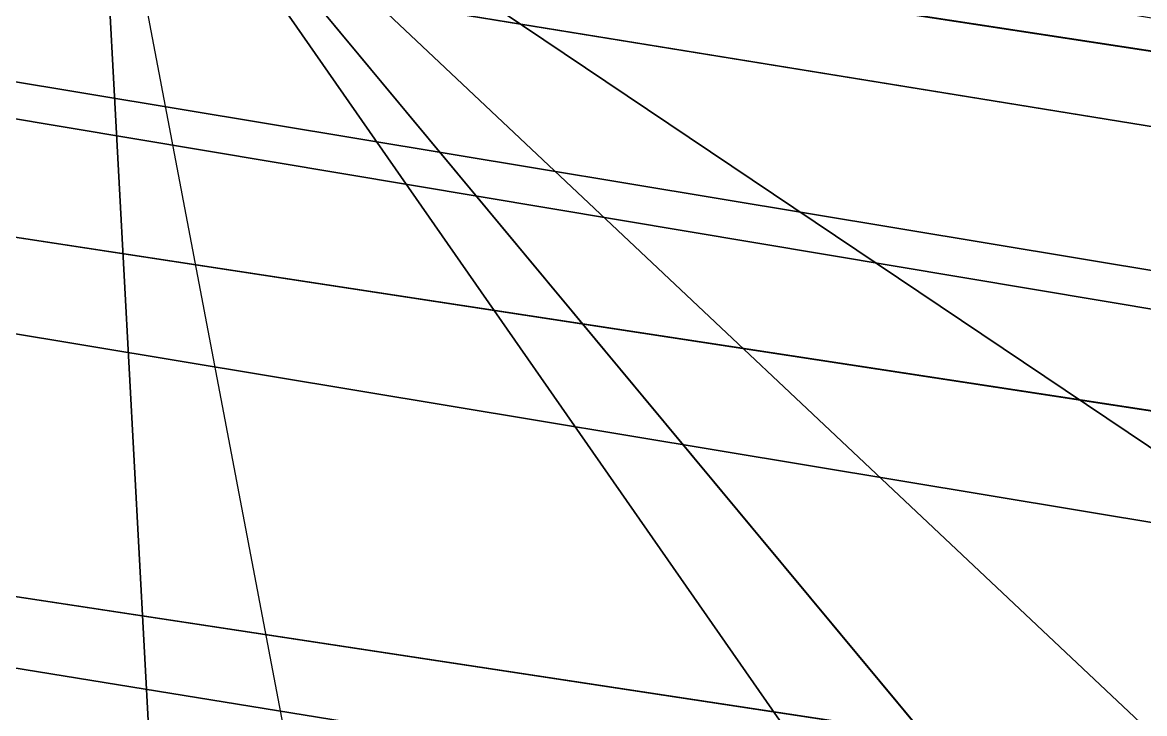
# Model space of a CAD drawing. Header units: metres. Extents: x 503497 to 504361, y 6966567 to 6966857.
# Drawn here: x 504124.9596 to 504125.094, y 6966703.9911 to 6966704.0739 of the extents above; entities that cross this region are included whole.
import ezdxf

# ---------------------------------------------------------------- set-up
doc = ezdxf.new("R2010")
doc.units = ezdxf.units.M

msp = doc.modelspace()

# ---------------------------------------------------------------- linework, layer by layer
at = {"layer": 'SHADOW_APPROVED_20260111T072000'}
msp.add_lwpolyline([(504125.0625, 6966703.6133), (504124.9683, 6966704.1079), (504051.7945, 6966719.0119), (504051.8887, 6966718.5173), (504125.0625, 6966703.6133)], close=True, dxfattribs=at)
msp.add_lwpolyline([(504124.6436, 6966689.8311), (504125.6223, 6966696.1052), (504122.7613, 6966696.5515), (504123.3955, 6966700.6171), (504123.6735, 6966701.1907), (504124.1841, 6966701.6081), (504124.6865, 6966701.7525), (504126.4679, 6966701.5261), (504126.6349, 6966702.5968), (504125.8564, 6966702.7697), (504125.4218, 6966703.0603), (504125.0625, 6966703.6133), (504124.9683, 6966704.1079), (504125.9354, 6966710.4181), (504127.8093, 6966710.1258), (504128.3574, 6966713.6393), (504140.8554, 6966711.6898), (504140.8554, 6966711.6898), (504140.7719, 6966711.1544), (504144.1851, 6966710.622), (504144.5661, 6966713.0647), (504153.1826, 6966711.7206), (504152.9477, 6966710.2148), (504167.8718, 6966707.8869)], dxfattribs=at)
at = {"layer": 'SHADOW_APPROVED_20260114T072400'}
msp.add_lwpolyline([(504125.0625, 6966703.6133), (504124.9683, 6966704.1079), (504052.9599, 6966717.7466), (504053.0541, 6966717.252), (504125.0625, 6966703.6133)], close=True, dxfattribs=at)
msp.add_lwpolyline([(504124.6436, 6966689.8311), (504125.6223, 6966696.1052), (504122.7613, 6966696.5515), (504123.3955, 6966700.6171), (504123.6735, 6966701.1907), (504124.1841, 6966701.6081), (504124.6865, 6966701.7525), (504126.4679, 6966701.5261), (504126.6349, 6966702.5968), (504125.8564, 6966702.7697), (504125.4218, 6966703.0603), (504125.0625, 6966703.6133), (504124.9683, 6966704.1079), (504125.9354, 6966710.4181), (504127.8093, 6966710.1258), (504128.3574, 6966713.6393), (504140.8554, 6966711.6898), (504140.8554, 6966711.6898), (504140.7719, 6966711.1544), (504144.1851, 6966710.622), (504144.5661, 6966713.0647), (504153.1826, 6966711.7206), (504152.9477, 6966710.2148), (504167.8718, 6966707.8869)], dxfattribs=at)
at = {"layer": 'SHADOW_APPROVED_20260122T071500'}
msp.add_lwpolyline([(504125.0625, 6966703.6133), (504124.9683, 6966704.1079), (504042.4018, 6966718.876), (504042.496, 6966718.3814), (504125.0625, 6966703.6133)], close=True, dxfattribs=at)
msp.add_lwpolyline([(504124.6436, 6966689.8311), (504125.6223, 6966696.1052), (504122.7613, 6966696.5515), (504123.3955, 6966700.6171), (504123.6735, 6966701.1907), (504124.1841, 6966701.6081), (504124.6865, 6966701.7525), (504126.4679, 6966701.5261), (504126.6349, 6966702.5968), (504125.8564, 6966702.7697), (504125.4218, 6966703.0603), (504125.0625, 6966703.6133), (504124.9683, 6966704.1079), (504125.9354, 6966710.4181), (504127.8093, 6966710.1258), (504128.3574, 6966713.6393), (504140.8554, 6966711.6898), (504140.8554, 6966711.6898), (504140.7719, 6966711.1544), (504144.1851, 6966710.622), (504144.5661, 6966713.0647), (504153.1826, 6966711.7206), (504152.9477, 6966710.2148), (504167.8718, 6966707.8869)], dxfattribs=at)
at = {"layer": 'SHADOW_APPROVED_20260124T072500'}
for points in [[(504125.0625, 6966703.6133), (504124.9683, 6966704.1079), (504048.7252, 6966715.8229), (504048.8194, 6966715.3283), (504125.0625, 6966703.6133)], [(504169.2405, 6966697.5447), (504169.4022, 6966697.2624), (504093.1591, 6966708.9774), (504092.9974, 6966709.2597), (504169.2405, 6966697.5447)], [(504169.4022, 6966697.2624), (504169.4593, 6966696.8594), (504093.2162, 6966708.5744), (504093.1591, 6966708.9774), (504169.4022, 6966697.2624)]]:
    msp.add_lwpolyline(points, close=True, dxfattribs=at)
msp.add_lwpolyline([(504124.6436, 6966689.8311), (504125.6223, 6966696.1052), (504122.7613, 6966696.5515), (504123.3955, 6966700.6171), (504123.6735, 6966701.1907), (504124.1841, 6966701.6081), (504124.6865, 6966701.7525), (504126.4679, 6966701.5261), (504126.6349, 6966702.5968), (504125.8564, 6966702.7697), (504125.4218, 6966703.0603), (504125.0625, 6966703.6133), (504124.9683, 6966704.1079), (504125.9354, 6966710.4181), (504127.8093, 6966710.1258), (504128.3574, 6966713.6393), (504140.8554, 6966711.6898), (504140.8554, 6966711.6898), (504140.7719, 6966711.1544), (504144.1851, 6966710.622), (504144.5661, 6966713.0647), (504153.1826, 6966711.7206), (504152.9477, 6966710.2148), (504167.8718, 6966707.8869)], dxfattribs=at)
at = {"layer": 'SHADOW_APPROVED_20260126T071100'}
msp.add_lwpolyline([(504125.0625, 6966703.6133), (504124.9683, 6966704.1079), (504036.5432, 6966719.1537), (504036.6374, 6966718.6591), (504125.0625, 6966703.6133)], close=True, dxfattribs=at)
msp.add_lwpolyline([(504124.6436, 6966689.8311), (504125.6223, 6966696.1052), (504122.7613, 6966696.5515), (504123.3955, 6966700.6171), (504123.6735, 6966701.1907), (504124.1841, 6966701.6081), (504124.6865, 6966701.7525), (504126.4679, 6966701.5261), (504126.6349, 6966702.5968), (504125.8564, 6966702.7697), (504125.4218, 6966703.0603), (504125.0625, 6966703.6133), (504124.9683, 6966704.1079), (504125.9354, 6966710.4181), (504127.8093, 6966710.1258), (504128.3574, 6966713.6393), (504140.8554, 6966711.6898), (504140.8554, 6966711.6898), (504140.7719, 6966711.1544), (504144.1851, 6966710.622), (504144.5661, 6966713.0647), (504153.1826, 6966711.7206), (504152.9477, 6966710.2148), (504167.8718, 6966707.8869)], dxfattribs=at)
at = {"layer": 'SHADOW_APPROVED_20260127T071900'}
for points in [[(504125.0625, 6966703.6133), (504124.9683, 6966704.1079), (504042.6254, 6966716.6005), (504042.7196, 6966716.1059), (504125.0625, 6966703.6133)], [(504169.2405, 6966697.5447), (504169.4022, 6966697.2624), (504087.0593, 6966709.755), (504086.8976, 6966710.0373), (504169.2405, 6966697.5447)], [(504169.4022, 6966697.2624), (504169.4593, 6966696.8594), (504087.1164, 6966709.352), (504087.0593, 6966709.755), (504169.4022, 6966697.2624)]]:
    msp.add_lwpolyline(points, close=True, dxfattribs=at)
msp.add_lwpolyline([(504124.6436, 6966689.8311), (504125.6223, 6966696.1052), (504122.7613, 6966696.5515), (504123.3955, 6966700.6171), (504123.6735, 6966701.1907), (504124.1841, 6966701.6081), (504124.6865, 6966701.7525), (504126.4679, 6966701.5261), (504126.6349, 6966702.5968), (504125.8564, 6966702.7697), (504125.4218, 6966703.0603), (504125.0625, 6966703.6133), (504124.9683, 6966704.1079), (504125.9354, 6966710.4181), (504127.8093, 6966710.1258), (504128.3574, 6966713.6393), (504140.8554, 6966711.6898), (504140.8554, 6966711.6898), (504140.7719, 6966711.1544), (504144.1851, 6966710.622), (504144.5661, 6966713.0647), (504153.1826, 6966711.7206), (504152.9477, 6966710.2148), (504167.8718, 6966707.8869)], dxfattribs=at)
at = {"layer": 'SHADOW_APPROVED_20260129T071100'}
msp.add_lwpolyline([(504125.0625, 6966703.6133), (504124.9683, 6966704.1079), (504034.5226, 6966718.3267), (504034.6168, 6966717.8321), (504125.0625, 6966703.6133)], close=True, dxfattribs=at)
msp.add_lwpolyline([(504124.6436, 6966689.8311), (504125.6223, 6966696.1052), (504122.7613, 6966696.5515), (504123.3955, 6966700.6171), (504123.6735, 6966701.1907), (504124.1841, 6966701.6081), (504124.6865, 6966701.7525), (504126.4679, 6966701.5261), (504126.6349, 6966702.5968), (504125.8564, 6966702.7697), (504125.4218, 6966703.0603), (504125.0625, 6966703.6133), (504124.9683, 6966704.1079), (504125.9354, 6966710.4181), (504127.8093, 6966710.1258), (504128.3574, 6966713.6393), (504140.8554, 6966711.6898), (504140.8554, 6966711.6898), (504140.7719, 6966711.1544), (504144.1851, 6966710.622), (504144.5661, 6966713.0647), (504153.1826, 6966711.7206), (504152.9477, 6966710.2148), (504167.8718, 6966707.8869)], dxfattribs=at)
at = {"layer": 'SHADOW_APPROVED_20260130T071100'}
for points in [[(504125.0625, 6966703.6133), (504124.9683, 6966704.1079), (504033.8364, 6966718.0221), (504033.9306, 6966717.5275), (504125.0625, 6966703.6133)], [(504169.2405, 6966697.5447), (504169.4022, 6966697.2624), (504078.2703, 6966711.1766), (504078.1086, 6966711.4589), (504169.2405, 6966697.5447)], [(504169.4022, 6966697.2624), (504169.4593, 6966696.8594), (504078.3274, 6966710.7736), (504078.2703, 6966711.1766), (504169.4022, 6966697.2624)]]:
    msp.add_lwpolyline(points, close=True, dxfattribs=at)
msp.add_lwpolyline([(504124.6436, 6966689.8311), (504125.6223, 6966696.1052), (504122.7613, 6966696.5515), (504123.3955, 6966700.6171), (504123.6735, 6966701.1907), (504124.1841, 6966701.6081), (504124.6865, 6966701.7525), (504126.4679, 6966701.5261), (504126.6349, 6966702.5968), (504125.8564, 6966702.7697), (504125.4218, 6966703.0603), (504125.0625, 6966703.6133), (504124.9683, 6966704.1079), (504125.9354, 6966710.4181), (504127.8093, 6966710.1258), (504128.3574, 6966713.6393), (504140.8554, 6966711.6898), (504140.8554, 6966711.6898), (504140.7719, 6966711.1544), (504144.1851, 6966710.622), (504144.5661, 6966713.0647), (504153.1826, 6966711.7206), (504152.9477, 6966710.2148), (504167.8718, 6966707.8869)], dxfattribs=at)
at = {"layer": 'SHADOW_APPROVED_20260203T070000'}
msp.add_lwpolyline([(504125.0625, 6966703.6133), (504124.9683, 6966704.1079), (504018.9441, 6966720.4093), (504019.0383, 6966719.9147), (504125.0625, 6966703.6133)], close=True, dxfattribs=at)
msp.add_lwpolyline([(504124.6436, 6966689.8311), (504125.6223, 6966696.1052), (504122.7613, 6966696.5515), (504123.3955, 6966700.6171), (504123.6735, 6966701.1907), (504124.1841, 6966701.6081), (504124.6865, 6966701.7525), (504126.4679, 6966701.5261), (504126.6349, 6966702.5968), (504125.8564, 6966702.7697), (504125.4218, 6966703.0603), (504125.0625, 6966703.6133), (504124.9683, 6966704.1079), (504125.9354, 6966710.4181), (504127.8093, 6966710.1258), (504128.3574, 6966713.6393), (504140.8554, 6966711.6898), (504140.8554, 6966711.6898), (504140.7719, 6966711.1544), (504144.1851, 6966710.622), (504144.5661, 6966713.0647), (504153.1826, 6966711.7206), (504152.9477, 6966710.2148), (504167.8718, 6966707.8869)], dxfattribs=at)
at = {"layer": 'SHADOW_APPROVED_20260314T074000'}
msp.add_lwpolyline([(504124.6436, 6966689.8311), (504125.6223, 6966696.1052), (504122.7613, 6966696.5515), (504123.3955, 6966700.6171), (504123.6735, 6966701.1907), (504124.1841, 6966701.6081), (504124.6865, 6966701.7525), (504126.4679, 6966701.5261), (504126.6349, 6966702.5968), (504125.8564, 6966702.7697), (504125.4218, 6966703.0603), (504125.0625, 6966703.6133), (504124.9683, 6966704.1079), (504125.9354, 6966710.4181), (504127.8093, 6966710.1258), (504128.3574, 6966713.6393), (504140.8554, 6966711.6898), (504140.8554, 6966711.6898), (504140.7719, 6966711.1544), (504144.1851, 6966710.622), (504144.5661, 6966713.0647), (504153.1826, 6966711.7206), (504152.9477, 6966710.2148), (504167.8718, 6966707.8869)], dxfattribs=at)
msp.add_lwpolyline([(504125.0625, 6966703.6133), (504124.9683, 6966704.1079), (504037.2138, 6966688.6515), (504037.308, 6966688.1569), (504125.0625, 6966703.6133)], close=True, dxfattribs=at)
at = {"layer": 'SHADOW_APPROVED_20260426T070000'}
msp.add_lwpolyline([(504124.6436, 6966689.8311), (504125.6223, 6966696.1052), (504122.7613, 6966696.5515), (504123.3955, 6966700.6171), (504123.6735, 6966701.1907), (504124.1841, 6966701.6081), (504124.6865, 6966701.7525), (504126.4679, 6966701.5261), (504126.6349, 6966702.5968), (504125.8564, 6966702.7697), (504125.4218, 6966703.0603), (504125.0625, 6966703.6133), (504124.9683, 6966704.1079), (504125.9354, 6966710.4181), (504127.8093, 6966710.1258), (504128.3574, 6966713.6393), (504140.8554, 6966711.6898), (504140.8554, 6966711.6898), (504140.7719, 6966711.1544), (504144.1851, 6966710.622), (504144.5661, 6966713.0647), (504153.1826, 6966711.7206), (504152.9477, 6966710.2148), (504167.8718, 6966707.8869)], dxfattribs=at)
msp.add_lwpolyline([(504125.0625, 6966703.6133), (504124.9683, 6966704.1079), (503907.8407, 6966622.0461), (503907.9349, 6966621.5515), (504125.0625, 6966703.6133)], close=True, dxfattribs=at)
at = {"layer": 'SHADOW_APPROVED_20260621T090000'}
msp.add_lwpolyline([(504124.6436, 6966689.8311), (504125.6223, 6966696.1052), (504122.7613, 6966696.5515), (504123.3955, 6966700.6171), (504123.6735, 6966701.1907), (504124.1841, 6966701.6081), (504124.6865, 6966701.7525), (504126.4679, 6966701.5261), (504126.6349, 6966702.5968), (504125.8564, 6966702.7697), (504125.4218, 6966703.0603), (504125.0625, 6966703.6133), (504124.9683, 6966704.1079), (504125.9354, 6966710.4181), (504127.8093, 6966710.1258), (504128.3574, 6966713.6393), (504140.8554, 6966711.6898), (504140.8554, 6966711.6898), (504140.7719, 6966711.1544), (504144.1851, 6966710.622), (504144.5661, 6966713.0647), (504153.1826, 6966711.7206), (504152.9477, 6966710.2148), (504167.8718, 6966707.8869)], dxfattribs=at)
msp.add_lwpolyline([(504125.0625, 6966703.6133), (504124.9683, 6966704.1079), (504066.452, 6966641.1763), (504066.5462, 6966640.6817), (504125.0625, 6966703.6133)], close=True, dxfattribs=at)
at = {"layer": 'SHADOW_APPROVED_20260621T120000'}
msp.add_lwpolyline([(504124.6436, 6966689.8311), (504125.6223, 6966696.1052), (504122.7613, 6966696.5515), (504123.3955, 6966700.6171), (504123.6735, 6966701.1907), (504124.1841, 6966701.6081), (504124.6865, 6966701.7525), (504126.4679, 6966701.5261), (504126.6349, 6966702.5968), (504125.8564, 6966702.7697), (504125.4218, 6966703.0603), (504125.0625, 6966703.6133), (504124.9683, 6966704.1079), (504125.9354, 6966710.4181), (504127.8093, 6966710.1258), (504128.3574, 6966713.6393), (504140.8554, 6966711.6898), (504140.8554, 6966711.6898), (504140.7719, 6966711.1544), (504144.1851, 6966710.622), (504144.5661, 6966713.0647), (504153.1826, 6966711.7206), (504152.9477, 6966710.2148), (504167.8718, 6966707.8869)], dxfattribs=at)
for points in [[(504124.9683, 6966704.1079), (504125.9354, 6966710.4181), (504128.5564, 6966661.7453), (504127.5893, 6966655.4351), (504124.9683, 6966704.1079)], [(504125.0625, 6966703.6133), (504124.9683, 6966704.1079), (504127.5893, 6966655.4351), (504127.6835, 6966654.9405), (504125.0625, 6966703.6133)]]:
    msp.add_lwpolyline(points, close=True, dxfattribs=at)
at = {"layer": 'SHADOW_APPROVED_20260621T140000'}
msp.add_lwpolyline([(504124.6436, 6966689.8311), (504125.6223, 6966696.1052), (504122.7613, 6966696.5515), (504123.3955, 6966700.6171), (504123.6735, 6966701.1907), (504124.1841, 6966701.6081), (504124.6865, 6966701.7525), (504126.4679, 6966701.5261), (504126.6349, 6966702.5968), (504125.8564, 6966702.7697), (504125.4218, 6966703.0603), (504125.0625, 6966703.6133), (504124.9683, 6966704.1079), (504125.9354, 6966710.4181), (504127.8093, 6966710.1258), (504128.3574, 6966713.6393), (504140.8554, 6966711.6898), (504140.8554, 6966711.6898), (504140.7719, 6966711.1544), (504144.1851, 6966710.622), (504144.5661, 6966713.0647), (504153.1826, 6966711.7206), (504152.9477, 6966710.2148), (504167.8718, 6966707.8869)], dxfattribs=at)
for points in [[(504124.9683, 6966704.1079), (504125.9354, 6966710.4181), (504164.8451, 6966654.6121), (504163.878, 6966648.3019), (504124.9683, 6966704.1079)], [(504125.0625, 6966703.6133), (504124.9683, 6966704.1079), (504163.878, 6966648.3019), (504163.9722, 6966647.8073), (504125.0625, 6966703.6133)]]:
    msp.add_lwpolyline(points, close=True, dxfattribs=at)
at = {"layer": 'SHADOW_APPROVED_20260621T150000'}
msp.add_lwpolyline([(504124.6436, 6966689.8311), (504125.6223, 6966696.1052), (504122.7613, 6966696.5515), (504123.3955, 6966700.6171), (504123.6735, 6966701.1907), (504124.1841, 6966701.6081), (504124.6865, 6966701.7525), (504126.4679, 6966701.5261), (504126.6349, 6966702.5968), (504125.8564, 6966702.7697), (504125.4218, 6966703.0603), (504125.0625, 6966703.6133), (504124.9683, 6966704.1079), (504125.9354, 6966710.4181), (504127.8093, 6966710.1258), (504128.3574, 6966713.6393), (504140.8554, 6966711.6898), (504140.8554, 6966711.6898), (504140.7719, 6966711.1544), (504144.1851, 6966710.622), (504144.5661, 6966713.0647), (504153.1826, 6966711.7206), (504152.9477, 6966710.2148), (504167.8718, 6966707.8869)], dxfattribs=at)
for points in [[(504124.9683, 6966704.1079), (504125.9354, 6966710.4181), (504199.2155, 6966641.4153), (504198.2484, 6966635.1051), (504124.9683, 6966704.1079)], [(504125.0625, 6966703.6133), (504124.9683, 6966704.1079), (504198.2484, 6966635.1051), (504198.3426, 6966634.6105), (504125.0625, 6966703.6133)]]:
    msp.add_lwpolyline(points, close=True, dxfattribs=at)
at = {"layer": 'SHADOW_APPROVED_20260621T160000'}
msp.add_lwpolyline([(504124.6436, 6966689.8311), (504125.6223, 6966696.1052), (504122.7613, 6966696.5515), (504123.3955, 6966700.6171), (504123.6735, 6966701.1907), (504124.1841, 6966701.6081), (504124.6865, 6966701.7525), (504126.4679, 6966701.5261), (504126.6349, 6966702.5968), (504125.8564, 6966702.7697), (504125.4218, 6966703.0603), (504125.0625, 6966703.6133), (504124.9683, 6966704.1079), (504125.9354, 6966710.4181), (504127.8093, 6966710.1258), (504128.3574, 6966713.6393), (504140.8554, 6966711.6898), (504140.8554, 6966711.6898), (504140.7719, 6966711.1544), (504144.1851, 6966710.622), (504144.5661, 6966713.0647), (504153.1826, 6966711.7206), (504152.9477, 6966710.2148), (504167.8718, 6966707.8869)], dxfattribs=at)
for points in [[(504124.9683, 6966704.1079), (504125.9354, 6966710.4181), (504294.1916, 6966597.3183), (504293.2245, 6966591.0081), (504124.9683, 6966704.1079)], [(504125.0625, 6966703.6133), (504124.9683, 6966704.1079), (504293.2245, 6966591.0081), (504293.3187, 6966590.5135), (504125.0625, 6966703.6133)]]:
    msp.add_lwpolyline(points, close=True, dxfattribs=at)
at = {"layer": 'SHADOW_APPROVED_20261019T053000'}
msp.add_lwpolyline([(504125.0625, 6966703.6133), (504124.9683, 6966704.1079), (503548.2126, 6966796.2407), (503548.3068, 6966795.7461), (504125.0625, 6966703.6133)], close=True, dxfattribs=at)
msp.add_lwpolyline([(504124.6436, 6966689.8311), (504125.6223, 6966696.1052), (504122.7613, 6966696.5515), (504123.3955, 6966700.6171), (504123.6735, 6966701.1907), (504124.1841, 6966701.6081), (504124.6865, 6966701.7525), (504126.4679, 6966701.5261), (504126.6349, 6966702.5968), (504125.8564, 6966702.7697), (504125.4218, 6966703.0603), (504125.0625, 6966703.6133), (504124.9683, 6966704.1079), (504125.9354, 6966710.4181), (504127.8093, 6966710.1258), (504128.3574, 6966713.6393), (504140.8554, 6966711.6898), (504140.8554, 6966711.6898), (504140.7719, 6966711.1544), (504144.1851, 6966710.622), (504144.5661, 6966713.0647), (504153.1826, 6966711.7206), (504152.9477, 6966710.2148), (504167.8718, 6966707.8869)], dxfattribs=at)
at = {"layer": 'SHADOW_APPROVED_20261112T063500'}
for points in [[(504144.9755, 6966700.7471), (504145.7767, 6966705.8835), (504036.0764, 6966723.6919), (504035.2752, 6966718.5555), (504144.9755, 6966700.7471)], [(504125.0625, 6966703.6133), (504124.9683, 6966704.1079), (504026.69, 6966720.0621), (504026.7842, 6966719.5675), (504125.0625, 6966703.6133)], [(504141.9137, 6966701.2247), (504144.9755, 6966700.7471), (504035.2752, 6966718.5555), (504032.2134, 6966719.0331), (504141.9137, 6966701.2247)], [(504169.4022, 6966697.2624), (504169.4593, 6966696.8594), (504071.181, 6966712.8136), (504071.1239, 6966713.2166), (504169.4022, 6966697.2624)], [(504169.4593, 6966696.8594), (504167.3244, 6966683.1734), (504069.0461, 6966699.1276), (504071.181, 6966712.8136), (504169.4593, 6966696.8594)]]:
    msp.add_lwpolyline(points, close=True, dxfattribs=at)
msp.add_lwpolyline([(504124.6436, 6966689.8311), (504125.6223, 6966696.1052), (504122.7613, 6966696.5515), (504123.3955, 6966700.6171), (504123.6735, 6966701.1907), (504124.1841, 6966701.6081), (504124.6865, 6966701.7525), (504126.4679, 6966701.5261), (504126.6349, 6966702.5968), (504125.8564, 6966702.7697), (504125.4218, 6966703.0603), (504125.0625, 6966703.6133), (504124.9683, 6966704.1079), (504125.9354, 6966710.4181), (504127.8093, 6966710.1258), (504128.3574, 6966713.6393), (504140.8554, 6966711.6898), (504140.8554, 6966711.6898), (504140.7719, 6966711.1544), (504144.1851, 6966710.622), (504144.5661, 6966713.0647), (504153.1826, 6966711.7206), (504152.9477, 6966710.2148), (504167.8718, 6966707.8869)], dxfattribs=at)
at = {"layer": 'SHADOW_APPROVED_20261113T063500'}
for points in [[(504142.7149, 6966706.3611), (504141.9137, 6966701.2247), (504032.736, 6966719.4968), (504033.5372, 6966724.6332), (504142.7149, 6966706.3611)], [(504125.0625, 6966703.6133), (504124.9683, 6966704.1079), (504027.1582, 6966720.4776), (504027.2524, 6966719.983), (504125.0625, 6966703.6133)], [(504141.9137, 6966701.2247), (504144.9755, 6966700.7471), (504035.7978, 6966719.0192), (504032.736, 6966719.4968), (504141.9137, 6966701.2247)]]:
    msp.add_lwpolyline(points, close=True, dxfattribs=at)
msp.add_lwpolyline([(504124.6436, 6966689.8311), (504125.6223, 6966696.1052), (504122.7613, 6966696.5515), (504123.3955, 6966700.6171), (504123.6735, 6966701.1907), (504124.1841, 6966701.6081), (504124.6865, 6966701.7525), (504126.4679, 6966701.5261), (504126.6349, 6966702.5968), (504125.8564, 6966702.7697), (504125.4218, 6966703.0603), (504125.0625, 6966703.6133), (504124.9683, 6966704.1079), (504125.9354, 6966710.4181), (504127.8093, 6966710.1258), (504128.3574, 6966713.6393), (504140.8554, 6966711.6898), (504140.8554, 6966711.6898), (504140.7719, 6966711.1544), (504144.1851, 6966710.622), (504144.5661, 6966713.0647), (504153.1826, 6966711.7206), (504152.9477, 6966710.2148), (504167.8718, 6966707.8869)], dxfattribs=at)
at = {"layer": 'SHADOW_APPROVED_20261122T065200'}
msp.add_lwpolyline([(504125.0625, 6966703.6133), (504124.9683, 6966704.1079), (504044.8042, 6966718.5587), (504044.8984, 6966718.0641), (504125.0625, 6966703.6133)], close=True, dxfattribs=at)
msp.add_lwpolyline([(504124.6436, 6966689.8311), (504125.6223, 6966696.1052), (504122.7613, 6966696.5515), (504123.3955, 6966700.6171), (504123.6735, 6966701.1907), (504124.1841, 6966701.6081), (504124.6865, 6966701.7525), (504126.4679, 6966701.5261), (504126.6349, 6966702.5968), (504125.8564, 6966702.7697), (504125.4218, 6966703.0603), (504125.0625, 6966703.6133), (504124.9683, 6966704.1079), (504125.9354, 6966710.4181), (504127.8093, 6966710.1258), (504128.3574, 6966713.6393), (504140.8554, 6966711.6898), (504140.8554, 6966711.6898), (504140.7719, 6966711.1544), (504144.1851, 6966710.622), (504144.5661, 6966713.0647), (504153.1826, 6966711.7206), (504152.9477, 6966710.2148), (504167.8718, 6966707.8869)], dxfattribs=at)
at = {"layer": 'SHADOW_APPROVED_20261123T070300'}
for points in [[(504142.7149, 6966706.3611), (504141.9137, 6966701.2247), (504061.1028, 6966714.6266), (504061.904, 6966719.763), (504142.7149, 6966706.3611)], [(504144.9755, 6966700.7471), (504145.7767, 6966705.8835), (504064.9658, 6966719.2854), (504064.1646, 6966714.149), (504144.9755, 6966700.7471)], [(504125.0625, 6966703.6133), (504124.9683, 6966704.1079), (504052.5714, 6966716.1144), (504052.6656, 6966715.6198), (504125.0625, 6966703.6133)], [(504141.9137, 6966701.2247), (504144.9755, 6966700.7471), (504064.1646, 6966714.149), (504061.1028, 6966714.6266), (504141.9137, 6966701.2247)]]:
    msp.add_lwpolyline(points, close=True, dxfattribs=at)
msp.add_lwpolyline([(504124.6436, 6966689.8311), (504125.6223, 6966696.1052), (504122.7613, 6966696.5515), (504123.3955, 6966700.6171), (504123.6735, 6966701.1907), (504124.1841, 6966701.6081), (504124.6865, 6966701.7525), (504126.4679, 6966701.5261), (504126.6349, 6966702.5968), (504125.8564, 6966702.7697), (504125.4218, 6966703.0603), (504125.0625, 6966703.6133), (504124.9683, 6966704.1079), (504125.9354, 6966710.4181), (504127.8093, 6966710.1258), (504128.3574, 6966713.6393), (504140.8554, 6966711.6898), (504140.8554, 6966711.6898), (504140.7719, 6966711.1544), (504144.1851, 6966710.622), (504144.5661, 6966713.0647), (504153.1826, 6966711.7206), (504152.9477, 6966710.2148), (504167.8718, 6966707.8869)], dxfattribs=at)
at = {"layer": 'SHADOW_APPROVED_20261221T090000'}
msp.add_lwpolyline([(504124.6436, 6966689.8311), (504125.6223, 6966696.1052), (504122.7613, 6966696.5515), (504123.3955, 6966700.6171), (504123.6735, 6966701.1907), (504124.1841, 6966701.6081), (504124.6865, 6966701.7525), (504126.4679, 6966701.5261), (504126.6349, 6966702.5968), (504125.8564, 6966702.7697), (504125.4218, 6966703.0603), (504125.0625, 6966703.6133), (504124.9683, 6966704.1079), (504125.9354, 6966710.4181), (504127.8093, 6966710.1258), (504128.3574, 6966713.6393), (504140.8554, 6966711.6898), (504140.8554, 6966711.6898), (504140.7719, 6966711.1544), (504144.1851, 6966710.622), (504144.5661, 6966713.0647), (504153.1826, 6966711.7206), (504152.9477, 6966710.2148), (504167.8718, 6966707.8869)], dxfattribs=at)
msp.add_lwpolyline([(504125.0625, 6966703.6133), (504124.9683, 6966704.1079), (504094.7136, 6966705.9073), (504094.8078, 6966705.4127), (504125.0625, 6966703.6133)], close=True, dxfattribs=at)
at = {"layer": 'SHADOW_APPROVED_20261221T120000'}
msp.add_lwpolyline([(504124.6436, 6966689.8311), (504125.6223, 6966696.1052), (504122.7613, 6966696.5515), (504123.3955, 6966700.6171), (504123.6735, 6966701.1907), (504124.1841, 6966701.6081), (504124.6865, 6966701.7525), (504126.4679, 6966701.5261), (504126.6349, 6966702.5968), (504125.8564, 6966702.7697), (504125.4218, 6966703.0603), (504125.0625, 6966703.6133), (504124.9683, 6966704.1079), (504125.9354, 6966710.4181), (504127.8093, 6966710.1258), (504128.3574, 6966713.6393), (504140.8554, 6966711.6898), (504140.8554, 6966711.6898), (504140.7719, 6966711.1544), (504144.1851, 6966710.622), (504144.5661, 6966713.0647), (504153.1826, 6966711.7206), (504152.9477, 6966710.2148), (504167.8718, 6966707.8869)], dxfattribs=at)
for points in [[(504124.9683, 6966704.1079), (504125.9354, 6966710.4181), (504128.2079, 6966707.6873), (504127.2408, 6966701.3771), (504124.9683, 6966704.1079)], [(504125.0625, 6966703.6133), (504124.9683, 6966704.1079), (504127.2408, 6966701.3771), (504127.335, 6966700.8825), (504125.0625, 6966703.6133)]]:
    msp.add_lwpolyline(points, close=True, dxfattribs=at)
at = {"layer": 'SHADOW_APPROVED_20261221T150000'}
msp.add_lwpolyline([(504124.6436, 6966689.8311), (504125.6223, 6966696.1052), (504122.7613, 6966696.5515), (504123.3955, 6966700.6171), (504123.6735, 6966701.1907), (504124.1841, 6966701.6081), (504124.6865, 6966701.7525), (504126.4679, 6966701.5261), (504126.6349, 6966702.5968), (504125.8564, 6966702.7697), (504125.4218, 6966703.0603), (504125.0625, 6966703.6133), (504124.9683, 6966704.1079), (504125.9354, 6966710.4181), (504127.8093, 6966710.1258), (504128.3574, 6966713.6393), (504140.8554, 6966711.6898), (504140.8554, 6966711.6898), (504140.7719, 6966711.1544), (504144.1851, 6966710.622), (504144.5661, 6966713.0647), (504153.1826, 6966711.7206), (504152.9477, 6966710.2148), (504167.8718, 6966707.8869)], dxfattribs=at)
msp.add_lwpolyline([(504125.0625, 6966703.6133), (504124.9683, 6966704.1079), (504162.6622, 6966708.1282), (504162.7564, 6966707.6336), (504125.0625, 6966703.6133)], close=True, dxfattribs=at)
at = {"layer": 'SHADOW_APPROVED_20261221T160000'}
msp.add_lwpolyline([(504125.0625, 6966703.6133), (504124.9683, 6966704.1079), (504184.5301, 6966716.0597), (504184.6243, 6966715.5651), (504125.0625, 6966703.6133)], close=True, dxfattribs=at)
msp.add_lwpolyline([(504124.6436, 6966689.8311), (504125.6223, 6966696.1052), (504122.7613, 6966696.5515), (504123.3955, 6966700.6171), (504123.6735, 6966701.1907), (504124.1841, 6966701.6081), (504124.6865, 6966701.7525), (504126.4679, 6966701.5261), (504126.6349, 6966702.5968), (504125.8564, 6966702.7697), (504125.4218, 6966703.0603), (504125.0625, 6966703.6133), (504124.9683, 6966704.1079), (504125.9354, 6966710.4181), (504127.8093, 6966710.1258), (504128.3574, 6966713.6393), (504140.8554, 6966711.6898), (504140.8554, 6966711.6898), (504140.7719, 6966711.1544), (504144.1851, 6966710.622), (504144.5661, 6966713.0647), (504153.1826, 6966711.7206), (504152.9477, 6966710.2148), (504167.8718, 6966707.8869)], dxfattribs=at)
at = {"layer": 'SHADOW_APPROVED_20261221T170000'}
msp.add_lwpolyline([(504125.0625, 6966703.6133), (504124.9683, 6966704.1079), (504228.1682, 6966734.9955), (504228.2624, 6966734.5009), (504125.0625, 6966703.6133)], close=True, dxfattribs=at)
msp.add_lwpolyline([(504124.6436, 6966689.8311), (504125.6223, 6966696.1052), (504122.7613, 6966696.5515), (504123.3955, 6966700.6171), (504123.6735, 6966701.1907), (504124.1841, 6966701.6081), (504124.6865, 6966701.7525), (504126.4679, 6966701.5261), (504126.6349, 6966702.5968), (504125.8564, 6966702.7697), (504125.4218, 6966703.0603), (504125.0625, 6966703.6133), (504124.9683, 6966704.1079), (504125.9354, 6966710.4181), (504127.8093, 6966710.1258), (504128.3574, 6966713.6393), (504140.8554, 6966711.6898), (504140.8554, 6966711.6898), (504140.7719, 6966711.1544), (504144.1851, 6966710.622), (504144.5661, 6966713.0647), (504153.1826, 6966711.7206), (504152.9477, 6966710.2148), (504167.8718, 6966707.8869)], dxfattribs=at)
at = {"layer": 'SHADOW_COMPARATOR_RL48_20260111T072000'}
msp.add_lwpolyline([(504124.6436, 6966689.8311), (504125.6223, 6966696.1052), (504122.7613, 6966696.5515), (504123.3955, 6966700.6171), (504123.6735, 6966701.1907), (504124.1841, 6966701.6081), (504124.6865, 6966701.7525), (504126.4679, 6966701.5261), (504126.6349, 6966702.5968), (504125.8564, 6966702.7697), (504125.4218, 6966703.0603), (504125.0625, 6966703.6133), (504124.9683, 6966704.1079), (504125.9354, 6966710.4181), (504127.8093, 6966710.1258), (504128.3574, 6966713.6393), (504140.8554, 6966711.6898), (504140.8554, 6966711.6898), (504140.7719, 6966711.1544), (504144.1851, 6966710.622), (504144.5661, 6966713.0647), (504153.1826, 6966711.7206), (504152.9477, 6966710.2148), (504167.8718, 6966707.8869)], dxfattribs=at)
msp.add_lwpolyline([(504125.0625, 6966703.6133), (504124.9683, 6966704.1079), (504079.341, 6966713.4013), (504079.4352, 6966712.9067), (504125.0625, 6966703.6133)], close=True, dxfattribs=at)
at = {"layer": 'SHADOW_COMPARATOR_RL48_20260114T072400'}
msp.add_lwpolyline([(504124.6436, 6966689.8311), (504125.6223, 6966696.1052), (504122.7613, 6966696.5515), (504123.3955, 6966700.6171), (504123.6735, 6966701.1907), (504124.1841, 6966701.6081), (504124.6865, 6966701.7525), (504126.4679, 6966701.5261), (504126.6349, 6966702.5968), (504125.8564, 6966702.7697), (504125.4218, 6966703.0603), (504125.0625, 6966703.6133), (504124.9683, 6966704.1079), (504125.9354, 6966710.4181), (504127.8093, 6966710.1258), (504128.3574, 6966713.6393), (504140.8554, 6966711.6898), (504140.8554, 6966711.6898), (504140.7719, 6966711.1544), (504144.1851, 6966710.622), (504144.5661, 6966713.0647), (504153.1826, 6966711.7206), (504152.9477, 6966710.2148), (504167.8718, 6966707.8869)], dxfattribs=at)
msp.add_lwpolyline([(504125.0625, 6966703.6133), (504124.9683, 6966704.1079), (504080.0677, 6966712.6123), (504080.1619, 6966712.1177), (504125.0625, 6966703.6133)], close=True, dxfattribs=at)
at = {"layer": 'SHADOW_COMPARATOR_RL48_20260122T071500'}
msp.add_lwpolyline([(504124.6436, 6966689.8311), (504125.6223, 6966696.1052), (504122.7613, 6966696.5515), (504123.3955, 6966700.6171), (504123.6735, 6966701.1907), (504124.1841, 6966701.6081), (504124.6865, 6966701.7525), (504126.4679, 6966701.5261), (504126.6349, 6966702.5968), (504125.8564, 6966702.7697), (504125.4218, 6966703.0603), (504125.0625, 6966703.6133), (504124.9683, 6966704.1079), (504125.9354, 6966710.4181), (504127.8093, 6966710.1258), (504128.3574, 6966713.6393), (504140.8554, 6966711.6898), (504140.8554, 6966711.6898), (504140.7719, 6966711.1544), (504144.1851, 6966710.622), (504144.5661, 6966713.0647), (504153.1826, 6966711.7206), (504152.9477, 6966710.2148), (504167.8718, 6966707.8869)], dxfattribs=at)
msp.add_lwpolyline([(504125.0625, 6966703.6133), (504124.9683, 6966704.1079), (504073.4842, 6966713.3165), (504073.5784, 6966712.8219), (504125.0625, 6966703.6133)], close=True, dxfattribs=at)
at = {"layer": 'SHADOW_COMPARATOR_RL48_20260124T072500'}
msp.add_lwpolyline([(504124.6436, 6966689.8311), (504125.6223, 6966696.1052), (504122.7613, 6966696.5515), (504123.3955, 6966700.6171), (504123.6735, 6966701.1907), (504124.1841, 6966701.6081), (504124.6865, 6966701.7525), (504126.4679, 6966701.5261), (504126.6349, 6966702.5968), (504125.8564, 6966702.7697), (504125.4218, 6966703.0603), (504125.0625, 6966703.6133), (504124.9683, 6966704.1079), (504125.9354, 6966710.4181), (504127.8093, 6966710.1258), (504128.3574, 6966713.6393), (504140.8554, 6966711.6898), (504140.8554, 6966711.6898), (504140.7719, 6966711.1544), (504144.1851, 6966710.622), (504144.5661, 6966713.0647), (504153.1826, 6966711.7206), (504152.9477, 6966710.2148), (504167.8718, 6966707.8869)], dxfattribs=at)
for points in [[(504125.0625, 6966703.6133), (504124.9683, 6966704.1079), (504077.4271, 6966711.4128), (504077.5213, 6966710.9182), (504125.0625, 6966703.6133)], [(504169.2405, 6966697.5447), (504169.4022, 6966697.2624), (504121.861, 6966704.5673), (504121.6993, 6966704.8496), (504169.2405, 6966697.5447)], [(504169.4022, 6966697.2624), (504169.4593, 6966696.8594), (504121.9181, 6966704.1643), (504121.861, 6966704.5673), (504169.4022, 6966697.2624)]]:
    msp.add_lwpolyline(points, close=True, dxfattribs=at)
at = {"layer": 'SHADOW_COMPARATOR_RL48_20260126T071100'}
msp.add_lwpolyline([(504124.6436, 6966689.8311), (504125.6223, 6966696.1052), (504122.7613, 6966696.5515), (504123.3955, 6966700.6171), (504123.6735, 6966701.1907), (504124.1841, 6966701.6081), (504124.6865, 6966701.7525), (504126.4679, 6966701.5261), (504126.6349, 6966702.5968), (504125.8564, 6966702.7697), (504125.4218, 6966703.0603), (504125.0625, 6966703.6133), (504124.9683, 6966704.1079), (504125.9354, 6966710.4181), (504127.8093, 6966710.1258), (504128.3574, 6966713.6393), (504140.8554, 6966711.6898), (504140.8554, 6966711.6898), (504140.7719, 6966711.1544), (504144.1851, 6966710.622), (504144.5661, 6966713.0647), (504153.1826, 6966711.7206), (504152.9477, 6966710.2148), (504167.8718, 6966707.8869)], dxfattribs=at)
msp.add_lwpolyline([(504125.0625, 6966703.6133), (504124.9683, 6966704.1079), (504069.8311, 6966713.4897), (504069.9253, 6966712.9951), (504125.0625, 6966703.6133)], close=True, dxfattribs=at)
at = {"layer": 'SHADOW_COMPARATOR_RL48_20260127T071900'}
msp.add_lwpolyline([(504124.6436, 6966689.8311), (504125.6223, 6966696.1052), (504122.7613, 6966696.5515), (504123.3955, 6966700.6171), (504123.6735, 6966701.1907), (504124.1841, 6966701.6081), (504124.6865, 6966701.7525), (504126.4679, 6966701.5261), (504126.6349, 6966702.5968), (504125.8564, 6966702.7697), (504125.4218, 6966703.0603), (504125.0625, 6966703.6133), (504124.9683, 6966704.1079), (504125.9354, 6966710.4181), (504127.8093, 6966710.1258), (504128.3574, 6966713.6393), (504140.8554, 6966711.6898), (504140.8554, 6966711.6898), (504140.7719, 6966711.1544), (504144.1851, 6966710.622), (504144.5661, 6966713.0647), (504153.1826, 6966711.7206), (504152.9477, 6966710.2148), (504167.8718, 6966707.8869)], dxfattribs=at)
for points in [[(504125.0625, 6966703.6133), (504124.9683, 6966704.1079), (504073.6236, 6966711.8976), (504073.7178, 6966711.403), (504125.0625, 6966703.6133)], [(504169.2405, 6966697.5447), (504169.4022, 6966697.2624), (504118.0575, 6966705.0521), (504117.8958, 6966705.3344), (504169.2405, 6966697.5447)], [(504169.4022, 6966697.2624), (504169.4593, 6966696.8594), (504118.1146, 6966704.6491), (504118.0575, 6966705.0521), (504169.4022, 6966697.2624)]]:
    msp.add_lwpolyline(points, close=True, dxfattribs=at)
at = {"layer": 'SHADOW_COMPARATOR_RL48_20260129T071100'}
msp.add_lwpolyline([(504124.6436, 6966689.8311), (504125.6223, 6966696.1052), (504122.7613, 6966696.5515), (504123.3955, 6966700.6171), (504123.6735, 6966701.1907), (504124.1841, 6966701.6081), (504124.6865, 6966701.7525), (504126.4679, 6966701.5261), (504126.6349, 6966702.5968), (504125.8564, 6966702.7697), (504125.4218, 6966703.0603), (504125.0625, 6966703.6133), (504124.9683, 6966704.1079), (504125.9354, 6966710.4181), (504127.8093, 6966710.1258), (504128.3574, 6966713.6393), (504140.8554, 6966711.6898), (504140.8554, 6966711.6898), (504140.7719, 6966711.1544), (504144.1851, 6966710.622), (504144.5661, 6966713.0647), (504153.1826, 6966711.7206), (504152.9477, 6966710.2148), (504167.8718, 6966707.8869)], dxfattribs=at)
msp.add_lwpolyline([(504125.0625, 6966703.6133), (504124.9683, 6966704.1079), (504068.5711, 6966712.974), (504068.6653, 6966712.4794), (504125.0625, 6966703.6133)], close=True, dxfattribs=at)
at = {"layer": 'SHADOW_COMPARATOR_RL48_20260130T071100'}
msp.add_lwpolyline([(504124.6436, 6966689.8311), (504125.6223, 6966696.1052), (504122.7613, 6966696.5515), (504123.3955, 6966700.6171), (504123.6735, 6966701.1907), (504124.1841, 6966701.6081), (504124.6865, 6966701.7525), (504126.4679, 6966701.5261), (504126.6349, 6966702.5968), (504125.8564, 6966702.7697), (504125.4218, 6966703.0603), (504125.0625, 6966703.6133), (504124.9683, 6966704.1079), (504125.9354, 6966710.4181), (504127.8093, 6966710.1258), (504128.3574, 6966713.6393), (504140.8554, 6966711.6898), (504140.8554, 6966711.6898), (504140.7719, 6966711.1544), (504144.1851, 6966710.622), (504144.5661, 6966713.0647), (504153.1826, 6966711.7206), (504152.9477, 6966710.2148), (504167.8718, 6966707.8869)], dxfattribs=at)
for points in [[(504125.0625, 6966703.6133), (504124.9683, 6966704.1079), (504068.1432, 6966712.7841), (504068.2374, 6966712.2895), (504125.0625, 6966703.6133)], [(504169.2405, 6966697.5447), (504169.4022, 6966697.2624), (504112.5771, 6966705.9386), (504112.4154, 6966706.2209), (504169.2405, 6966697.5447)], [(504169.4022, 6966697.2624), (504169.4593, 6966696.8594), (504112.6342, 6966705.5356), (504112.5771, 6966705.9386), (504169.4022, 6966697.2624)]]:
    msp.add_lwpolyline(points, close=True, dxfattribs=at)
at = {"layer": 'SHADOW_COMPARATOR_RL48_20260203T070000'}
msp.add_lwpolyline([(504125.0625, 6966703.6133), (504124.9683, 6966704.1079), (504058.8572, 6966714.2726), (504058.9514, 6966713.778), (504125.0625, 6966703.6133)], close=True, dxfattribs=at)
msp.add_lwpolyline([(504124.6436, 6966689.8311), (504125.6223, 6966696.1052), (504122.7613, 6966696.5515), (504123.3955, 6966700.6171), (504123.6735, 6966701.1907), (504124.1841, 6966701.6081), (504124.6865, 6966701.7525), (504126.4679, 6966701.5261), (504126.6349, 6966702.5968), (504125.8564, 6966702.7697), (504125.4218, 6966703.0603), (504125.0625, 6966703.6133), (504124.9683, 6966704.1079), (504125.9354, 6966710.4181), (504127.8093, 6966710.1258), (504128.3574, 6966713.6393), (504140.8554, 6966711.6898), (504140.8554, 6966711.6898), (504140.7719, 6966711.1544), (504144.1851, 6966710.622), (504144.5661, 6966713.0647), (504153.1826, 6966711.7206), (504152.9477, 6966710.2148), (504167.8718, 6966707.8869)], dxfattribs=at)
at = {"layer": 'SHADOW_COMPARATOR_RL48_20260314T074000'}
msp.add_lwpolyline([(504124.6436, 6966689.8311), (504125.6223, 6966696.1052), (504122.7613, 6966696.5515), (504123.3955, 6966700.6171), (504123.6735, 6966701.1907), (504124.1841, 6966701.6081), (504124.6865, 6966701.7525), (504126.4679, 6966701.5261), (504126.6349, 6966702.5968), (504125.8564, 6966702.7697), (504125.4218, 6966703.0603), (504125.0625, 6966703.6133), (504124.9683, 6966704.1079), (504125.9354, 6966710.4181), (504127.8093, 6966710.1258), (504128.3574, 6966713.6393), (504140.8554, 6966711.6898), (504140.8554, 6966711.6898), (504140.7719, 6966711.1544), (504144.1851, 6966710.622), (504144.5661, 6966713.0647), (504153.1826, 6966711.7206), (504152.9477, 6966710.2148), (504167.8718, 6966707.8869)], dxfattribs=at)
msp.add_lwpolyline([(504125.0625, 6966703.6133), (504124.9683, 6966704.1079), (504070.2492, 6966694.4701), (504070.3434, 6966693.9755), (504125.0625, 6966703.6133)], close=True, dxfattribs=at)
at = {"layer": 'SHADOW_COMPARATOR_RL48_20260426T070000'}
msp.add_lwpolyline([(504124.6436, 6966689.8311), (504125.6223, 6966696.1052), (504122.7613, 6966696.5515), (504123.3955, 6966700.6171), (504123.6735, 6966701.1907), (504124.1841, 6966701.6081), (504124.6865, 6966701.7525), (504126.4679, 6966701.5261), (504126.6349, 6966702.5968), (504125.8564, 6966702.7697), (504125.4218, 6966703.0603), (504125.0625, 6966703.6133), (504124.9683, 6966704.1079), (504125.9354, 6966710.4181), (504127.8093, 6966710.1258), (504128.3574, 6966713.6393), (504140.8554, 6966711.6898), (504140.8554, 6966711.6898), (504140.7719, 6966711.1544), (504144.1851, 6966710.622), (504144.5661, 6966713.0647), (504153.1826, 6966711.7206), (504152.9477, 6966710.2148), (504167.8718, 6966707.8869)], dxfattribs=at)
msp.add_lwpolyline([(504125.0625, 6966703.6133), (504124.9683, 6966704.1079), (503989.579, 6966652.9385), (503989.6732, 6966652.4439), (504125.0625, 6966703.6133)], close=True, dxfattribs=at)
at = {"layer": 'SHADOW_COMPARATOR_RL48_20260621T090000'}
msp.add_lwpolyline([(504124.6436, 6966689.8311), (504125.6223, 6966696.1052), (504122.7613, 6966696.5515), (504123.3955, 6966700.6171), (504123.6735, 6966701.1907), (504124.1841, 6966701.6081), (504124.6865, 6966701.7525), (504126.4679, 6966701.5261), (504126.6349, 6966702.5968), (504125.8564, 6966702.7697), (504125.4218, 6966703.0603), (504125.0625, 6966703.6133), (504124.9683, 6966704.1079), (504125.9354, 6966710.4181), (504127.8093, 6966710.1258), (504128.3574, 6966713.6393), (504140.8554, 6966711.6898), (504140.8554, 6966711.6898), (504140.7719, 6966711.1544), (504144.1851, 6966710.622), (504144.5661, 6966713.0647), (504153.1826, 6966711.7206), (504152.9477, 6966710.2148), (504167.8718, 6966707.8869)], dxfattribs=at)
msp.add_lwpolyline([(504125.0625, 6966703.6133), (504124.9683, 6966704.1079), (504088.4806, 6966664.8671), (504088.5748, 6966664.3725), (504125.0625, 6966703.6133)], close=True, dxfattribs=at)
at = {"layer": 'SHADOW_COMPARATOR_RL48_20260621T120000'}
msp.add_lwpolyline([(504124.6436, 6966689.8311), (504125.6223, 6966696.1052), (504122.7613, 6966696.5515), (504123.3955, 6966700.6171), (504123.6735, 6966701.1907), (504124.1841, 6966701.6081), (504124.6865, 6966701.7525), (504126.4679, 6966701.5261), (504126.6349, 6966702.5968), (504125.8564, 6966702.7697), (504125.4218, 6966703.0603), (504125.0625, 6966703.6133), (504124.9683, 6966704.1079), (504125.9354, 6966710.4181), (504127.8093, 6966710.1258), (504128.3574, 6966713.6393), (504140.8554, 6966711.6898), (504140.8554, 6966711.6898), (504140.7719, 6966711.1544), (504144.1851, 6966710.622), (504144.5661, 6966713.0647), (504153.1826, 6966711.7206), (504152.9477, 6966710.2148), (504167.8718, 6966707.8869)], dxfattribs=at)
for points in [[(504124.9683, 6966704.1079), (504125.9354, 6966710.4181), (504127.5697, 6966680.0683), (504126.6026, 6966673.7581), (504124.9683, 6966704.1079)], [(504125.0625, 6966703.6133), (504124.9683, 6966704.1079), (504126.6026, 6966673.7581), (504126.6968, 6966673.2635), (504125.0625, 6966703.6133)]]:
    msp.add_lwpolyline(points, close=True, dxfattribs=at)
at = {"layer": 'SHADOW_COMPARATOR_RL48_20260621T140000'}
msp.add_lwpolyline([(504124.6436, 6966689.8311), (504125.6223, 6966696.1052), (504122.7613, 6966696.5515), (504123.3955, 6966700.6171), (504123.6735, 6966701.1907), (504124.1841, 6966701.6081), (504124.6865, 6966701.7525), (504126.4679, 6966701.5261), (504126.6349, 6966702.5968), (504125.8564, 6966702.7697), (504125.4218, 6966703.0603), (504125.0625, 6966703.6133), (504124.9683, 6966704.1079), (504125.9354, 6966710.4181), (504127.8093, 6966710.1258), (504128.3574, 6966713.6393), (504140.8554, 6966711.6898), (504140.8554, 6966711.6898), (504140.7719, 6966711.1544), (504144.1851, 6966710.622), (504144.5661, 6966713.0647), (504153.1826, 6966711.7206), (504152.9477, 6966710.2148), (504167.8718, 6966707.8869)], dxfattribs=at)
for points in [[(504124.9683, 6966704.1079), (504125.9354, 6966710.4181), (504150.1974, 6966675.6204), (504149.2303, 6966669.3102), (504124.9683, 6966704.1079)], [(504125.0625, 6966703.6133), (504124.9683, 6966704.1079), (504149.2303, 6966669.3102), (504149.3245, 6966668.8156), (504125.0625, 6966703.6133)]]:
    msp.add_lwpolyline(points, close=True, dxfattribs=at)
at = {"layer": 'SHADOW_COMPARATOR_RL48_20260621T150000'}
msp.add_lwpolyline([(504124.6436, 6966689.8311), (504125.6223, 6966696.1052), (504122.7613, 6966696.5515), (504123.3955, 6966700.6171), (504123.6735, 6966701.1907), (504124.1841, 6966701.6081), (504124.6865, 6966701.7525), (504126.4679, 6966701.5261), (504126.6349, 6966702.5968), (504125.8564, 6966702.7697), (504125.4218, 6966703.0603), (504125.0625, 6966703.6133), (504124.9683, 6966704.1079), (504125.9354, 6966710.4181), (504127.8093, 6966710.1258), (504128.3574, 6966713.6393), (504140.8554, 6966711.6898), (504140.8554, 6966711.6898), (504140.7719, 6966711.1544), (504144.1851, 6966710.622), (504144.5661, 6966713.0647), (504153.1826, 6966711.7206), (504152.9477, 6966710.2148), (504167.8718, 6966707.8869)], dxfattribs=at)
for points in [[(504124.9683, 6966704.1079), (504125.9354, 6966710.4181), (504171.629, 6966667.3916), (504170.6619, 6966661.0814), (504124.9683, 6966704.1079)], [(504125.0625, 6966703.6133), (504124.9683, 6966704.1079), (504170.6619, 6966661.0814), (504170.7561, 6966660.5868), (504125.0625, 6966703.6133)]]:
    msp.add_lwpolyline(points, close=True, dxfattribs=at)
at = {"layer": 'SHADOW_COMPARATOR_RL48_20260621T160000'}
msp.add_lwpolyline([(504124.6436, 6966689.8311), (504125.6223, 6966696.1052), (504122.7613, 6966696.5515), (504123.3955, 6966700.6171), (504123.6735, 6966701.1907), (504124.1841, 6966701.6081), (504124.6865, 6966701.7525), (504126.4679, 6966701.5261), (504126.6349, 6966702.5968), (504125.8564, 6966702.7697), (504125.4218, 6966703.0603), (504125.0625, 6966703.6133), (504124.9683, 6966704.1079), (504125.9354, 6966710.4181), (504127.8093, 6966710.1258), (504128.3574, 6966713.6393), (504140.8554, 6966711.6898), (504140.8554, 6966711.6898), (504140.7719, 6966711.1544), (504144.1851, 6966710.622), (504144.5661, 6966713.0647), (504153.1826, 6966711.7206), (504152.9477, 6966710.2148), (504167.8718, 6966707.8869)], dxfattribs=at)
for points in [[(504124.9683, 6966704.1079), (504125.9354, 6966710.4181), (504230.8511, 6966639.8951), (504229.884, 6966633.5849), (504124.9683, 6966704.1079)], [(504125.0625, 6966703.6133), (504124.9683, 6966704.1079), (504229.884, 6966633.5849), (504229.9782, 6966633.0903), (504125.0625, 6966703.6133)]]:
    msp.add_lwpolyline(points, close=True, dxfattribs=at)
at = {"layer": 'SHADOW_COMPARATOR_RL48_20261019T053000'}
msp.add_lwpolyline([(504125.0625, 6966703.6133), (504124.9683, 6966704.1079), (503765.3339, 6966761.557), (503765.4281, 6966761.0624), (504125.0625, 6966703.6133)], close=True, dxfattribs=at)
msp.add_lwpolyline([(504124.6436, 6966689.8311), (504125.6223, 6966696.1052), (504122.7613, 6966696.5515), (504123.3955, 6966700.6171), (504123.6735, 6966701.1907), (504124.1841, 6966701.6081), (504124.6865, 6966701.7525), (504126.4679, 6966701.5261), (504126.6349, 6966702.5968), (504125.8564, 6966702.7697), (504125.4218, 6966703.0603), (504125.0625, 6966703.6133), (504124.9683, 6966704.1079), (504125.9354, 6966710.4181), (504127.8093, 6966710.1258), (504128.3574, 6966713.6393), (504140.8554, 6966711.6898), (504140.8554, 6966711.6898), (504140.7719, 6966711.1544), (504144.1851, 6966710.622), (504144.5661, 6966713.0647), (504153.1826, 6966711.7206), (504152.9477, 6966710.2148), (504167.8718, 6966707.8869)], dxfattribs=at)
at = {"layer": 'SHADOW_COMPARATOR_RL48_20261112T063500'}
for points in [[(504125.0625, 6966703.6133), (504124.9683, 6966704.1079), (504063.6871, 6966714.0561), (504063.7813, 6966713.5615), (504125.0625, 6966703.6133)], [(504169.4022, 6966697.2624), (504169.4593, 6966696.8594), (504108.1781, 6966706.8076), (504108.121, 6966707.2106), (504169.4022, 6966697.2624)], [(504169.4593, 6966696.8594), (504167.3244, 6966683.1734), (504106.0432, 6966693.1216), (504108.1781, 6966706.8076), (504169.4593, 6966696.8594)]]:
    msp.add_lwpolyline(points, close=True, dxfattribs=at)
msp.add_lwpolyline([(504124.6436, 6966689.8311), (504125.6223, 6966696.1052), (504122.7613, 6966696.5515), (504123.3955, 6966700.6171), (504123.6735, 6966701.1907), (504124.1841, 6966701.6081), (504124.6865, 6966701.7525), (504126.4679, 6966701.5261), (504126.6349, 6966702.5968), (504125.8564, 6966702.7697), (504125.4218, 6966703.0603), (504125.0625, 6966703.6133), (504124.9683, 6966704.1079), (504125.9354, 6966710.4181), (504127.8093, 6966710.1258), (504128.3574, 6966713.6393), (504140.8554, 6966711.6898), (504140.8554, 6966711.6898), (504140.7719, 6966711.1544), (504144.1851, 6966710.622), (504144.5661, 6966713.0647), (504153.1826, 6966711.7206), (504152.9477, 6966710.2148), (504167.8718, 6966707.8869)], dxfattribs=at)
at = {"layer": 'SHADOW_COMPARATOR_RL48_20261113T063500'}
msp.add_lwpolyline([(504125.0625, 6966703.6133), (504124.9683, 6966704.1079), (504063.9791, 6966714.3152), (504064.0733, 6966713.8206), (504125.0625, 6966703.6133)], close=True, dxfattribs=at)
msp.add_lwpolyline([(504124.6436, 6966689.8311), (504125.6223, 6966696.1052), (504122.7613, 6966696.5515), (504123.3955, 6966700.6171), (504123.6735, 6966701.1907), (504124.1841, 6966701.6081), (504124.6865, 6966701.7525), (504126.4679, 6966701.5261), (504126.6349, 6966702.5968), (504125.8564, 6966702.7697), (504125.4218, 6966703.0603), (504125.0625, 6966703.6133), (504124.9683, 6966704.1079), (504125.9354, 6966710.4181), (504127.8093, 6966710.1258), (504128.3574, 6966713.6393), (504140.8554, 6966711.6898), (504140.8554, 6966711.6898), (504140.7719, 6966711.1544), (504144.1851, 6966710.622), (504144.5661, 6966713.0647), (504153.1826, 6966711.7206), (504152.9477, 6966710.2148), (504167.8718, 6966707.8869)], dxfattribs=at)
at = {"layer": 'SHADOW_COMPARATOR_RL48_20261122T065200'}
msp.add_lwpolyline([(504124.6436, 6966689.8311), (504125.6223, 6966696.1052), (504122.7613, 6966696.5515), (504123.3955, 6966700.6171), (504123.6735, 6966701.1907), (504124.1841, 6966701.6081), (504124.6865, 6966701.7525), (504126.4679, 6966701.5261), (504126.6349, 6966702.5968), (504125.8564, 6966702.7697), (504125.4218, 6966703.0603), (504125.0625, 6966703.6133), (504124.9683, 6966704.1079), (504125.9354, 6966710.4181), (504127.8093, 6966710.1258), (504128.3574, 6966713.6393), (504140.8554, 6966711.6898), (504140.8554, 6966711.6898), (504140.7719, 6966711.1544), (504144.1851, 6966710.622), (504144.5661, 6966713.0647), (504153.1826, 6966711.7206), (504152.9477, 6966710.2148), (504167.8718, 6966707.8869)], dxfattribs=at)
msp.add_lwpolyline([(504125.0625, 6966703.6133), (504124.9683, 6966704.1079), (504074.9822, 6966713.1186), (504075.0764, 6966712.624), (504125.0625, 6966703.6133)], close=True, dxfattribs=at)
at = {"layer": 'SHADOW_COMPARATOR_RL48_20261123T070300'}
msp.add_lwpolyline([(504124.6436, 6966689.8311), (504125.6223, 6966696.1052), (504122.7613, 6966696.5515), (504123.3955, 6966700.6171), (504123.6735, 6966701.1907), (504124.1841, 6966701.6081), (504124.6865, 6966701.7525), (504126.4679, 6966701.5261), (504126.6349, 6966702.5968), (504125.8564, 6966702.7697), (504125.4218, 6966703.0603), (504125.0625, 6966703.6133), (504124.9683, 6966704.1079), (504125.9354, 6966710.4181), (504127.8093, 6966710.1258), (504128.3574, 6966713.6393), (504140.8554, 6966711.6898), (504140.8554, 6966711.6898), (504140.7719, 6966711.1544), (504144.1851, 6966710.622), (504144.5661, 6966713.0647), (504153.1826, 6966711.7206), (504152.9477, 6966710.2148), (504167.8718, 6966707.8869)], dxfattribs=at)
msp.add_lwpolyline([(504125.0625, 6966703.6133), (504124.9683, 6966704.1079), (504079.8254, 6966711.5945), (504079.9196, 6966711.0999), (504125.0625, 6966703.6133)], close=True, dxfattribs=at)
at = {"layer": 'SHADOW_COMPARATOR_RL48_20261221T090000'}
msp.add_lwpolyline([(504124.6436, 6966689.8311), (504125.6223, 6966696.1052), (504122.7613, 6966696.5515), (504123.3955, 6966700.6171), (504123.6735, 6966701.1907), (504124.1841, 6966701.6081), (504124.6865, 6966701.7525), (504126.4679, 6966701.5261), (504126.6349, 6966702.5968), (504125.8564, 6966702.7697), (504125.4218, 6966703.0603), (504125.0625, 6966703.6133), (504124.9683, 6966704.1079), (504125.9354, 6966710.4181), (504127.8093, 6966710.1258), (504128.3574, 6966713.6393), (504140.8554, 6966711.6898), (504140.8554, 6966711.6898), (504140.7719, 6966711.1544), (504144.1851, 6966710.622), (504144.5661, 6966713.0647), (504153.1826, 6966711.7206), (504152.9477, 6966710.2148), (504167.8718, 6966707.8869)], dxfattribs=at)
msp.add_lwpolyline([(504125.0625, 6966703.6133), (504124.9683, 6966704.1079), (504106.1031, 6966705.2299), (504106.1973, 6966704.7353), (504125.0625, 6966703.6133)], close=True, dxfattribs=at)
at = {"layer": 'SHADOW_COMPARATOR_RL48_20261221T120000'}
msp.add_lwpolyline([(504124.6436, 6966689.8311), (504125.6223, 6966696.1052), (504122.7613, 6966696.5515), (504123.3955, 6966700.6171), (504123.6735, 6966701.1907), (504124.1841, 6966701.6081), (504124.6865, 6966701.7525), (504126.4679, 6966701.5261), (504126.6349, 6966702.5968), (504125.8564, 6966702.7697), (504125.4218, 6966703.0603), (504125.0625, 6966703.6133), (504124.9683, 6966704.1079), (504125.9354, 6966710.4181), (504127.8093, 6966710.1258), (504128.3574, 6966713.6393), (504140.8554, 6966711.6898), (504140.8554, 6966711.6898), (504140.7719, 6966711.1544), (504144.1851, 6966710.622), (504144.5661, 6966713.0647), (504153.1826, 6966711.7206), (504152.9477, 6966710.2148), (504167.8718, 6966707.8869)], dxfattribs=at)
for points in [[(504124.9683, 6966704.1079), (504125.9354, 6966710.4181), (504127.3524, 6966708.7153), (504126.3853, 6966702.4051), (504124.9683, 6966704.1079)], [(504125.0625, 6966703.6133), (504124.9683, 6966704.1079), (504126.3853, 6966702.4051), (504126.4795, 6966701.9105), (504125.0625, 6966703.6133)]]:
    msp.add_lwpolyline(points, close=True, dxfattribs=at)
at = {"layer": 'SHADOW_COMPARATOR_RL48_20261221T150000'}
msp.add_lwpolyline([(504124.6436, 6966689.8311), (504125.6223, 6966696.1052), (504122.7613, 6966696.5515), (504123.3955, 6966700.6171), (504123.6735, 6966701.1907), (504124.1841, 6966701.6081), (504124.6865, 6966701.7525), (504126.4679, 6966701.5261), (504126.6349, 6966702.5968), (504125.8564, 6966702.7697), (504125.4218, 6966703.0603), (504125.0625, 6966703.6133), (504124.9683, 6966704.1079), (504125.9354, 6966710.4181), (504127.8093, 6966710.1258), (504128.3574, 6966713.6393), (504140.8554, 6966711.6898), (504140.8554, 6966711.6898), (504140.7719, 6966711.1544), (504144.1851, 6966710.622), (504144.5661, 6966713.0647), (504153.1826, 6966711.7206), (504152.9477, 6966710.2148), (504167.8718, 6966707.8869)], dxfattribs=at)
msp.add_lwpolyline([(504125.0625, 6966703.6133), (504124.9683, 6966704.1079), (504148.4722, 6966706.6148), (504148.5664, 6966706.1202), (504125.0625, 6966703.6133)], close=True, dxfattribs=at)
at = {"layer": 'SHADOW_COMPARATOR_RL48_20261221T160000'}
msp.add_lwpolyline([(504124.6436, 6966689.8311), (504125.6223, 6966696.1052), (504122.7613, 6966696.5515), (504123.3955, 6966700.6171), (504123.6735, 6966701.1907), (504124.1841, 6966701.6081), (504124.6865, 6966701.7525), (504126.4679, 6966701.5261), (504126.6349, 6966702.5968), (504125.8564, 6966702.7697), (504125.4218, 6966703.0603), (504125.0625, 6966703.6133), (504124.9683, 6966704.1079), (504125.9354, 6966710.4181), (504127.8093, 6966710.1258), (504128.3574, 6966713.6393), (504140.8554, 6966711.6898), (504140.8554, 6966711.6898), (504140.7719, 6966711.1544), (504144.1851, 6966710.622), (504144.5661, 6966713.0647), (504153.1826, 6966711.7206), (504152.9477, 6966710.2148), (504167.8718, 6966707.8869)], dxfattribs=at)
msp.add_lwpolyline([(504125.0625, 6966703.6133), (504124.9683, 6966704.1079), (504162.1079, 6966711.5604), (504162.2021, 6966711.0658), (504125.0625, 6966703.6133)], close=True, dxfattribs=at)
at = {"layer": 'SHADOW_COMPARATOR_RL48_20261221T170000'}
msp.add_lwpolyline([(504125.0625, 6966703.6133), (504124.9683, 6966704.1079), (504189.3183, 6966723.3678), (504189.4125, 6966722.8732), (504125.0625, 6966703.6133)], close=True, dxfattribs=at)
msp.add_lwpolyline([(504124.6436, 6966689.8311), (504125.6223, 6966696.1052), (504122.7613, 6966696.5515), (504123.3955, 6966700.6171), (504123.6735, 6966701.1907), (504124.1841, 6966701.6081), (504124.6865, 6966701.7525), (504126.4679, 6966701.5261), (504126.6349, 6966702.5968), (504125.8564, 6966702.7697), (504125.4218, 6966703.0603), (504125.0625, 6966703.6133), (504124.9683, 6966704.1079), (504125.9354, 6966710.4181), (504127.8093, 6966710.1258), (504128.3574, 6966713.6393), (504140.8554, 6966711.6898), (504140.8554, 6966711.6898), (504140.7719, 6966711.1544), (504144.1851, 6966710.622), (504144.5661, 6966713.0647), (504153.1826, 6966711.7206), (504152.9477, 6966710.2148), (504167.8718, 6966707.8869)], dxfattribs=at)

doc.saveas('drawing.dxf')
